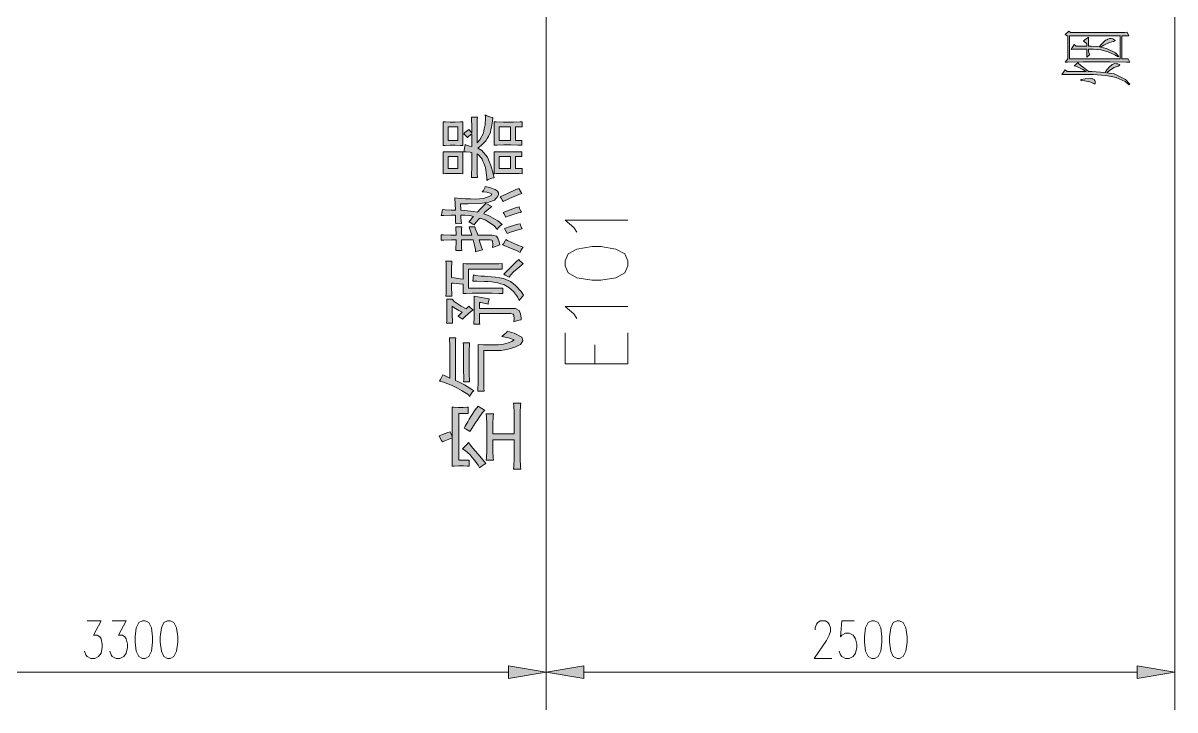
# Model space of a CAD drawing. Header units: millimetres. Extents: x 388 to 64525, y 87 to 607.
# Drawn here: x 64286.59 to 64332.4, y 428.61 to 455.93 of the extents above; entities that cross this region are included whole.
import ezdxf

# ---------------------------------------------------------------- set-up
doc = ezdxf.new("R2010")
doc.units = ezdxf.units.MM

msp = doc.modelspace()

# ---------------------------------------------------------------- hatches: boundary and pattern name
h = msp.add_hatch(color=0)
h.paths.add_polyline_path([(64328.04, 454.367), (64328.144, 454.507), (64328.144, 455.41), (64328.04, 455.464), (64328.18, 455.604), (64328.248, 455.55), (64330.154, 455.55), (64330.233, 455.55), (64330.408, 455.553), (64330.502, 455.557), (64330.57, 455.417), (64330.29, 455.417), (64330.29, 454.507), (64330.537, 454.507), (64330.605, 454.367), (64330.473, 454.371), (64329.806, 454.378), (64329.276, 454.378), (64328.746, 454.378), (64328.126, 454.371)])
h.paths.add_polyline_path([(64328.212, 454.507), (64330.222, 454.507), (64330.222, 455.417), (64328.212, 455.417)])
h = msp.add_hatch(color=0)
h.dxf.hatch_style = 2
h.paths.add_polyline_path([(64328.9, 454.572), (64328.9, 454.887), (64328.667, 454.887), (64328.352, 454.883), (64328.273, 454.88), (64328.388, 455.073), (64328.47, 455.009), (64328.9, 455.009), (64328.9, 455.102), (64328.76, 455.213), (64328.968, 455.364), (64328.968, 455.009), (64329.068, 455.009), (64329.276, 454.995), (64329.387, 454.98), (64329.491, 455.102), (64329.638, 455.245), (64329.685, 455.263), (64329.728, 455.285), (64329.799, 455.306), (64329.828, 455.306), (64329.864, 455.306), (64329.932, 455.292), (64329.964, 455.278), (64329.993, 455.263), (64330.025, 455.245), (64330.025, 455.227), (64329.957, 455.195), (64329.885, 455.177), (64329.792, 455.152), (64329.574, 455.052), (64329.445, 454.973), (64329.677, 454.919), (64330.039, 454.737), (64330.165, 454.6), (64330.143, 454.582), (64330.007, 454.665), (64329.738, 454.783), (64329.602, 454.819), (64329.466, 454.855), (64329.147, 454.887), (64328.968, 454.887), (64328.968, 454.823), (64328.986, 454.708), (64329.004, 454.658)])
h = msp.add_hatch(color=0)
h.dxf.hatch_style = 2
h.paths.add_polyline_path([(64327.9, 453.877), (64328.04, 454.07), (64328.119, 453.995), (64328.875, 453.995), (64328.742, 454.074), (64328.499, 454.192), (64328.388, 454.228), (64328.549, 454.357), (64328.567, 454.321), (64328.638, 454.246), (64328.689, 454.21), (64328.746, 454.167), (64328.882, 454.059), (64328.957, 453.995), (64329.097, 453.995), (64329.434, 453.977), (64329.631, 453.959), (64329.695, 454.059), (64329.806, 454.203), (64329.857, 454.242), (64329.907, 454.282), (64330.014, 454.314), (64330.072, 454.307), (64330.129, 454.299), (64330.193, 454.278), (64330.201, 454.26), (64330.204, 454.246), (64330.136, 454.206), (64330.061, 454.181), (64329.986, 454.153), (64329.799, 454.038), (64329.688, 453.948), (64329.978, 453.902), (64330.437, 453.676), (64330.605, 453.493), (64330.584, 453.475), (64330.419, 453.597), (64330.057, 453.758), (64329.857, 453.801), (64329.656, 453.841), (64329.147, 453.88), (64328.839, 453.88), (64328.531, 453.877), (64328.062, 453.877)])
h = msp.add_hatch(color=0)
h.dxf.hatch_style = 2
h.paths.add_polyline_path([(64328.656, 453.68), (64328.828, 453.705), (64329.047, 453.719), (64329.09, 453.712), (64329.133, 453.705), (64329.19, 453.676), (64329.205, 453.658), (64329.219, 453.637), (64329.233, 453.597), (64329.233, 453.579), (64329.233, 453.569), (64329.233, 453.547), (64329.23, 453.536), (64329.226, 453.526), (64329.212, 453.511), (64329.201, 453.511), (64329.187, 453.511), (64329.129, 453.536), (64329.083, 453.558), (64329.018, 453.586), (64328.807, 453.629), (64328.656, 453.644)])
h = msp.add_hatch(color=0)
h.dxf.hatch_style = 2
h.paths.add_polyline_path([(64305.037, 449.663), (64305.037, 449.774), (64305.016, 449.986), (64304.998, 450.082), (64304.977, 450.183), (64304.919, 450.355), (64304.883, 450.433), (64304.848, 450.509), (64304.729, 450.652), (64304.647, 450.72), (64304.647, 450.226), (64304.647, 450.161), (64304.654, 449.943), (64304.661, 449.785), (64304.421, 449.785), (64304.428, 449.943), (64304.436, 450.161), (64304.436, 450.226), (64304.436, 450.774), (64304.371, 450.792), (64304.217, 450.802), (64304.127, 450.799), (64304.138, 450.871), (64304.167, 451.021), (64304.181, 451.1), (64304.224, 451.068), (64304.35, 451.028), (64304.436, 451.021), (64304.436, 451.526), (64304.385, 451.487), (64304.303, 451.408), (64304.267, 451.369), (64304.127, 451.526), (64304.167, 451.573), (64304.267, 451.655), (64304.321, 451.695), (64304.342, 451.662), (64304.4, 451.594), (64304.436, 451.562), (64304.436, 451.73), (64304.436, 451.852), (64304.428, 452.078), (64304.421, 452.178), (64304.661, 452.178), (64304.654, 452.085), (64304.647, 451.859), (64304.647, 451.73), (64304.647, 451.168), (64304.758, 451.275), (64304.901, 451.548), (64304.934, 451.713), (64304.966, 451.877), (64304.984, 452.164), (64304.969, 452.279), (64305.037, 452.236), (64305.192, 452.178), (64305.278, 452.168), (64305.263, 452.028), (64305.224, 451.788), (64305.199, 451.691), (64305.177, 451.591), (64305.102, 451.412), (64305.052, 451.333), (64305.005, 451.25), (64304.815, 451.06), (64304.672, 450.953), (64304.837, 450.853), (64305.063, 450.591), (64305.131, 450.426), (64305.195, 450.265), (64305.292, 449.939), (64305.321, 449.774), (64305.235, 449.756), (64305.095, 449.702)])
h = msp.add_hatch(color=0)
h.paths.add_polyline_path([(64303.296, 451.999), (64303.389, 451.996), (64303.579, 451.988), (64303.676, 451.988), (64303.776, 451.988), (64303.977, 451.996), (64304.084, 451.999), (64304.084, 451.057), (64303.977, 451.06), (64303.776, 451.068), (64303.676, 451.068), (64303.572, 451.068), (64303.382, 451.06), (64303.296, 451.057)])
h.paths.add_polyline_path([(64303.887, 451.799), (64303.493, 451.799), (64303.493, 451.257), (64303.887, 451.257)])
h = msp.add_hatch(color=0)
h.paths.add_polyline_path([(64306.442, 451.799), (64306.177, 451.799), (64306.177, 451.257), (64306.428, 451.257), (64306.428, 451.068), (64306.274, 451.071), (64305.987, 451.078), (64305.854, 451.078), (64305.711, 451.078), (64305.446, 451.071), (64305.321, 451.068), (64305.321, 451.999), (64305.403, 451.996), (64305.693, 451.988), (64305.894, 451.988), (64306.091, 451.988), (64306.367, 451.996), (64306.442, 451.999)])
h.paths.add_polyline_path([(64305.98, 451.799), (64305.532, 451.799), (64305.532, 451.257), (64305.98, 451.257)])
h = msp.add_hatch(color=0)
h.paths.add_polyline_path([(64303.296, 450.81), (64303.389, 450.802), (64303.586, 450.799), (64303.69, 450.799), (64303.787, 450.799), (64303.984, 450.802), (64304.084, 450.81), (64304.084, 449.932), (64303.984, 449.939), (64303.787, 449.943), (64303.69, 449.943), (64303.586, 449.943), (64303.389, 449.939), (64303.296, 449.932)])
h.paths.add_polyline_path([(64303.887, 450.616), (64303.493, 450.616), (64303.493, 450.136), (64303.887, 450.136)])
h = msp.add_hatch(color=0)
h.paths.add_polyline_path([(64306.428, 450.616), (64306.177, 450.616), (64306.177, 450.136), (64306.442, 450.136), (64306.442, 449.932), (64306.324, 449.939), (64306.03, 449.943), (64305.854, 449.943), (64305.679, 449.943), (64305.41, 449.939), (64305.321, 449.932), (64305.321, 450.81), (64305.432, 450.802), (64305.711, 450.799), (64305.883, 450.799), (64306.044, 450.799), (64306.317, 450.802), (64306.428, 450.81)])
h.paths.add_polyline_path([(64305.98, 450.616), (64305.532, 450.616), (64305.532, 450.136), (64305.98, 450.136)])
h = msp.add_hatch(color=0)
h.dxf.hatch_style = 2
h.paths.add_polyline_path([(64305.46, 447.718), (64305.313, 447.875), (64304.969, 448.101), (64304.772, 448.169), (64304.722, 448.13), (64304.604, 447.993), (64304.532, 447.897), (64304.479, 447.933), (64304.371, 447.99), (64304.321, 448.011), (64304.371, 448.079), (64304.464, 448.19), (64304.504, 448.237), (64304.414, 448.259), (64304.16, 448.28), (64303.998, 448.28), (64303.998, 448.212), (64304.013, 448.051), (64304.027, 447.954), (64303.801, 447.943), (64303.794, 448.033), (64303.787, 448.201), (64303.787, 448.28), (64303.619, 448.28), (64303.332, 448.276), (64303.214, 448.269), (64303.235, 448.309), (64303.26, 448.431), (64303.268, 448.517), (64303.375, 448.499), (64303.633, 448.484), (64303.787, 448.484), (64303.762, 448.979), (64303.873, 448.961), (64304.185, 448.939), (64304.385, 448.932), (64304.586, 448.925), (64304.898, 448.954), (64305.012, 448.989), (64305.123, 449.022), (64305.227, 449.086), (64305.22, 449.118), (64305.213, 449.147), (64305.03, 449.197), (64304.855, 449.212), (64304.898, 449.262), (64304.955, 449.369), (64304.969, 449.427), (64305.145, 449.38), (64305.364, 449.305), (64305.41, 449.276), (64305.457, 449.244), (64305.503, 449.172), (64305.503, 449.133), (64305.503, 449.093), (64305.45, 449), (64305.396, 448.943), (64305.346, 448.886), (64305.116, 448.803), (64304.941, 448.775), (64304.765, 448.746), (64304.289, 448.732), (64303.984, 448.742), (64303.998, 448.484), (64304.167, 448.477), (64304.496, 448.438), (64304.661, 448.405), (64304.772, 448.524), (64304.941, 448.696), (64304.998, 448.753), (64305.059, 448.717), (64305.181, 448.656), (64305.235, 448.628), (64305.109, 448.534), (64304.948, 448.388), (64304.912, 448.337), (64305.102, 448.269), (64305.467, 448.054), (64305.643, 447.911), (64305.579, 447.875), (64305.489, 447.782)])
h = msp.add_hatch(color=0)
h.dxf.hatch_style = 2
h.paths.add_polyline_path([(64306.428, 449.147), (64306.309, 449.108), (64305.937, 448.95), (64305.686, 448.832), (64305.665, 448.875), (64305.607, 448.964), (64305.571, 449.011), (64305.826, 449.133), (64306.191, 449.301), (64306.302, 449.348)])
h = msp.add_hatch(color=0)
h.dxf.hatch_style = 2
h.paths.add_polyline_path([(64306.417, 448.405), (64306.245, 448.359), (64305.93, 448.259), (64305.783, 448.201), (64305.761, 448.259), (64305.711, 448.352), (64305.686, 448.391), (64305.862, 448.459), (64306.177, 448.574), (64306.317, 448.617), (64306.338, 448.556), (64306.388, 448.448)])
h = msp.add_hatch(color=0)
h.dxf.hatch_style = 2
h.paths.add_polyline_path([(64305.263, 447.001), (64305.27, 447.119), (64305.263, 447.252), (64305.249, 447.27), (64305.235, 447.288), (64305.166, 447.302), (64305.109, 447.302), (64304.729, 447.302), (64304.758, 447.212), (64304.83, 447.015), (64304.869, 446.911), (64304.808, 446.897), (64304.665, 446.858), (64304.59, 446.833), (64304.582, 446.915), (64304.532, 447.151), (64304.489, 447.302), (64304.027, 447.302), (64304.027, 447.191), (64304.034, 446.983), (64304.041, 446.886), (64303.801, 446.886), (64303.809, 446.976), (64303.816, 447.184), (64303.816, 447.302), (64303.626, 447.302), (64303.325, 447.298), (64303.214, 447.291), (64303.214, 447.506), (64303.303, 447.499), (64303.608, 447.495), (64303.816, 447.495), (64303.816, 447.56), (64303.809, 447.725), (64303.801, 447.821), (64304.041, 447.821), (64304.034, 447.725), (64304.027, 447.56), (64304.027, 447.495), (64304.436, 447.495), (64304.414, 447.574), (64304.364, 447.735), (64304.335, 447.821), (64304.561, 447.821), (64304.59, 447.735), (64304.647, 447.574), (64304.672, 447.495), (64305.095, 447.495), (64305.242, 447.495), (64305.417, 447.456), (64305.446, 447.417), (64305.475, 447.377), (64305.532, 447.22), (64305.557, 447.101), (64305.482, 447.083), (64305.335, 447.033)])
h = msp.add_hatch(color=0)
h.dxf.hatch_style = 2
h.paths.add_polyline_path([(64306.442, 447.743), (64306.324, 447.718), (64306.023, 447.628), (64305.84, 447.56), (64305.819, 447.614), (64305.768, 447.707), (64305.74, 447.753), (64305.958, 447.832), (64306.266, 447.925), (64306.36, 447.943), (64306.381, 447.886), (64306.421, 447.786)])
h = msp.add_hatch(color=0)
h.dxf.hatch_style = 2
h.paths.add_polyline_path([(64305.797, 447.313), (64305.862, 447.273), (64306.206, 447.123), (64306.485, 447.012), (64306.442, 446.962), (64306.381, 446.854), (64306.36, 446.797), (64306.241, 446.865), (64305.887, 447.015), (64305.657, 447.101), (64305.7, 447.151), (64305.768, 447.259)])
h = msp.add_hatch(color=0)
h.dxf.hatch_style = 2
h.paths.add_polyline_path([(64303.425, 446.123), (64303.425, 446.209), (64303.418, 446.378), (64303.411, 446.46), (64303.647, 446.46), (64303.64, 446.378), (64303.633, 446.209), (64303.633, 446.123), (64303.633, 445.808), (64303.74, 445.79), (64303.97, 445.758), (64304.099, 445.74), (64304.099, 446.36), (64304.203, 446.352), (64304.428, 446.349), (64304.547, 446.349), (64305.152, 446.349), (64305.27, 446.349), (64305.518, 446.352), (64305.643, 446.36), (64305.643, 446.145), (64304.31, 446.145), (64304.31, 445.381), (64305.672, 445.381), (64305.672, 445.166), (64305.51, 445.174), (64305.249, 445.181), (64305.152, 445.181), (64304.561, 445.181), (64304.45, 445.181), (64304.217, 445.174), (64304.099, 445.166), (64304.099, 445.539), (64303.945, 445.561), (64303.712, 445.582), (64303.633, 445.582), (64303.633, 445.46), (64303.633, 445.364), (64303.64, 445.166), (64303.647, 445.066), (64303.411, 445.066), (64303.418, 445.174), (64303.425, 445.371), (64303.425, 445.46)])
h = msp.add_hatch(color=0)
h.dxf.hatch_style = 2
h.paths.add_polyline_path([(64305.711, 445.933), (64305.915, 446.145), (64306.213, 446.438), (64306.302, 446.517), (64306.352, 446.467), (64306.442, 446.388), (64306.485, 446.36), (64306.395, 446.284), (64306.238, 446.155), (64306.17, 446.094), (64306.102, 446.037), (64305.98, 445.897), (64305.922, 445.819), (64305.876, 445.847), (64305.768, 445.905)])
h = msp.add_hatch(color=0)
h.dxf.hatch_style = 2
h.paths.add_polyline_path([(64304.504, 445.908), (64304.59, 445.887), (64304.808, 445.858), (64304.941, 445.854), (64305.073, 445.847), (64305.371, 445.819), (64305.539, 445.79), (64305.704, 445.765), (64305.976, 445.654), (64306.084, 445.568), (64306.195, 445.478), (64306.403, 445.245), (64306.499, 445.102), (64306.449, 445.052), (64306.36, 444.948), (64306.317, 444.898), (64306.252, 445.034), (64306.098, 445.249), (64306.008, 445.331), (64305.915, 445.414), (64305.711, 445.528), (64305.593, 445.561), (64305.478, 445.596), (64305.22, 445.636), (64305.08, 445.647), (64304.941, 445.654), (64304.64, 445.661), (64304.479, 445.661)])
h = msp.add_hatch(color=0)
h.dxf.hatch_style = 2
h.paths.add_polyline_path([(64304.489, 444.518), (64304.385, 444.439), (64304.174, 444.253), (64304.07, 444.145), (64304.034, 444.174), (64303.952, 444.235), (64303.902, 444.271), (64303.938, 444.31), (64304.013, 444.385), (64304.056, 444.425), (64303.923, 444.5), (64303.726, 444.618), (64303.662, 444.661), (64303.662, 444.414), (64303.662, 444.303), (64303.669, 444.088), (64303.676, 443.988), (64303.436, 443.988), (64303.443, 444.088), (64303.45, 444.296), (64303.45, 444.403), (64303.45, 444.944), (64303.662, 444.944), (64303.74, 444.858), (64304.013, 444.668), (64304.21, 444.561), (64304.321, 444.661), (64304.371, 444.618), (64304.457, 444.543)])
h = msp.add_hatch(color=0)
h.dxf.hatch_style = 2
h.paths.add_polyline_path([(64305.123, 444.955), (64305.109, 444.898), (64305.095, 444.797), (64305.095, 444.751), (64304.977, 444.776), (64304.801, 444.808), (64304.744, 444.819), (64304.744, 444.572), (64306.051, 444.572), (64306.17, 444.568), (64306.317, 444.493), (64306.345, 444.425), (64306.374, 444.36), (64306.403, 444.206), (64306.403, 444.124), (64306.324, 444.113), (64306.177, 444.074), (64306.105, 444.045), (64306.12, 444.167), (64306.116, 444.31), (64306.098, 444.332), (64306.08, 444.35), (64305.994, 444.371), (64305.922, 444.371), (64304.744, 444.371), (64304.744, 444.246), (64304.744, 444.174), (64304.751, 444.024), (64304.758, 443.945), (64304.518, 443.945), (64304.525, 444.024), (64304.532, 444.167), (64304.532, 444.235), (64304.532, 445.066), (64304.672, 445.037), (64304.969, 444.984)])
h = msp.add_hatch(color=0)
h.dxf.hatch_style = 2
h.paths.add_polyline_path([(64305.84, 443.672), (64306.127, 443.594), (64306.431, 443.439), (64306.449, 443.361), (64306.467, 443.282), (64306.374, 443.146), (64306.259, 443.088), (64306.148, 443.035), (64305.89, 442.956), (64305.747, 442.931), (64305.604, 442.909), (64305.188, 442.898), (64304.912, 442.909), (64304.912, 441.673), (64304.912, 441.584), (64304.919, 441.394), (64304.926, 441.293), (64304.672, 441.293), (64304.679, 441.394), (64304.686, 441.584), (64304.686, 441.673), (64304.686, 443.146), (64304.905, 443.135), (64305.242, 443.124), (64305.36, 443.128), (64305.482, 443.131), (64305.697, 443.16), (64305.79, 443.185), (64305.887, 443.21), (64306.03, 443.268), (64306.077, 443.296), (64306.127, 443.328), (64305.901, 443.411), (64305.629, 443.461), (64305.718, 443.522), (64305.826, 443.629)])
h = msp.add_hatch(color=0)
h.dxf.hatch_style = 2
h.paths.add_polyline_path([(64303.282, 441.942), (64303.346, 441.91), (64303.486, 441.838), (64303.565, 441.798), (64303.565, 443.035), (64303.565, 443.135), (64303.558, 443.325), (64303.551, 443.414), (64303.801, 443.414), (64303.794, 443.325), (64303.787, 443.135), (64303.787, 443.035), (64303.787, 441.709), (64303.859, 441.68), (64304.038, 441.591), (64304.145, 441.533), (64304.256, 441.472), (64304.443, 441.358), (64304.518, 441.304), (64304.464, 441.257), (64304.385, 441.146), (64304.364, 441.078), (64304.289, 441.15), (64304.024, 441.318), (64303.837, 441.415), (64303.651, 441.512), (64303.311, 441.644), (64303.156, 441.684), (64303.192, 441.748), (64303.257, 441.877)])
h = msp.add_hatch(color=0)
h.dxf.hatch_style = 2
h.paths.add_polyline_path([(64304.113, 442.841), (64304.113, 442.931), (64304.106, 443.113), (64304.099, 443.203), (64304.35, 443.203), (64304.342, 443.113), (64304.335, 442.931), (64304.335, 442.841), (64304.335, 442.01), (64304.335, 441.92), (64304.342, 441.741), (64304.35, 441.652), (64304.113, 441.652), (64304.12, 441.741), (64304.12, 441.92), (64304.113, 442.01)])
h = msp.add_hatch(color=0)
h.dxf.hatch_style = 2
h.paths.add_polyline_path([(64304.138, 439.821), (64304.174, 439.889), (64304.274, 440.064), (64304.335, 440.175), (64304.4, 440.283), (64304.575, 440.544), (64304.686, 440.695), (64304.765, 440.641), (64304.898, 440.562), (64304.955, 440.537), (64304.869, 440.433), (64304.715, 440.226), (64304.647, 440.122), (64304.575, 440.021), (64304.436, 439.803), (64304.364, 439.685), (64304.321, 439.713), (64304.21, 439.781)])
h = msp.add_hatch(color=0)
h.dxf.hatch_style = 2
h.paths.add_polyline_path([(64305.037, 439.842), (64305.037, 439.993), (64305.023, 440.265), (64305.012, 440.383), (64305.306, 440.383), (64305.292, 440.269), (64305.278, 440), (64305.278, 439.842), (64305.278, 439.595), (64306.12, 439.595), (64306.12, 440.279), (64306.12, 440.444), (64306.105, 440.706), (64306.091, 440.81), (64306.388, 440.81), (64306.374, 440.713), (64306.36, 440.458), (64306.36, 440.304), (64306.36, 438.821), (64306.36, 438.599), (64306.374, 438.287), (64306.388, 438.19), (64306.091, 438.19), (64306.105, 438.298), (64306.12, 438.624), (64306.12, 438.843), (64306.12, 439.348), (64305.278, 439.348), (64305.278, 439.068), (64305.278, 438.914), (64305.292, 438.653), (64305.306, 438.538), (64305.012, 438.538), (64305.023, 438.645), (64305.037, 438.925), (64305.037, 439.101)])
h = msp.add_hatch(color=0)
h.dxf.hatch_style = 2
h.paths.add_polyline_path([(64304.296, 440.394), (64303.916, 440.394), (64303.916, 438.549), (64304.335, 438.549), (64304.335, 438.302), (64304.267, 438.309), (64304.106, 438.316), (64304.013, 438.316), (64303.916, 438.316), (64303.74, 438.309), (64303.662, 438.302), (64303.662, 439.427), (64303.565, 439.394), (64303.368, 439.316), (64303.268, 439.269), (64303.235, 439.326), (64303.171, 439.448), (64303.142, 439.516), (64303.268, 439.563), (64303.486, 439.642), (64303.579, 439.674), (64303.601, 439.616), (64303.64, 439.509), (64303.662, 439.459), (64303.662, 440.652), (64303.726, 440.645), (64303.895, 440.641), (64303.998, 440.641), (64304.099, 440.641), (64304.246, 440.645), (64304.296, 440.652)])
h = msp.add_hatch(color=0)
h.dxf.hatch_style = 2
h.paths.add_polyline_path([(64304.31, 439.247), (64304.342, 439.187), (64304.482, 439.015), (64304.582, 438.903), (64304.683, 438.796), (64304.891, 438.545), (64304.998, 438.405), (64304.934, 438.37), (64304.808, 438.287), (64304.744, 438.237), (64304.686, 438.341), (64304.543, 438.549), (64304.457, 438.653), (64304.367, 438.753), (64304.174, 438.925), (64304.07, 439), (64304.135, 439.054), (64304.253, 439.179)])
h = msp.add_hatch(color=0)
h.dxf.hatch_style = 2
h.paths.add_polyline_path([(64305.897, 430.358), (64307.399, 430.107), (64305.897, 429.86)])
h = msp.add_hatch(color=0)
h.dxf.hatch_style = 2
h.paths.add_polyline_path([(64308.896, 430.358), (64307.399, 430.107), (64308.896, 429.86)])
h = msp.add_hatch(color=0)
h.dxf.hatch_style = 2
h.paths.add_polyline_path([(64330.899, 430.358), (64332.401, 430.107), (64330.899, 429.86)])

# ---------------------------------------------------------------- linework, layer by layer
at = {"color": 0, "lineweight": 0}
for points in [[(64332.401, 461.569), (64332.401, 428.61)], [(64307.399, 456.585), (64307.399, 428.61)], [(64307.399, 453.701), (64307.399, 428.61)], [(64307.399, 453.189), (64307.399, 436.725)], [(64308.62, 447.606), (64308.502, 447.796), (64308.148, 448.083), (64310.645, 448.083)], [(64308.62, 444.178), (64308.502, 444.367), (64308.148, 444.654), (64310.645, 444.654)], [(64310.645, 442.368), (64308.148, 442.368), (64308.148, 443.604)], [(64310.645, 442.368), (64310.645, 443.604)], [(64309.337, 442.368), (64309.337, 443.131)], [(64289.144, 432.16), (64289.695, 432.16), (64289.394, 431.587), (64289.545, 431.587), (64289.645, 431.515), (64289.695, 431.444), (64289.745, 431.232), (64289.745, 431.089), (64289.695, 430.874), (64289.595, 430.731), (64289.444, 430.659), (64289.294, 430.659), (64289.144, 430.731), (64289.093, 430.802), (64289.043, 430.946)], [(64290.143, 432.16), (64290.695, 432.16), (64290.394, 431.587), (64290.544, 431.587), (64290.645, 431.515), (64290.695, 431.444), (64290.745, 431.232), (64290.745, 431.089), (64290.695, 430.874), (64290.595, 430.731), (64290.444, 430.659), (64290.294, 430.659), (64290.143, 430.731), (64290.093, 430.802), (64290.043, 430.946)], [(64318.097, 431.802), (64318.097, 431.874), (64318.148, 432.017), (64318.198, 432.089), (64318.298, 432.16), (64318.499, 432.16), (64318.599, 432.089), (64318.649, 432.017), (64318.699, 431.874), (64318.699, 431.73), (64318.649, 431.587), (64318.549, 431.372), (64318.047, 430.659), (64318.749, 430.659)], [(64319.649, 432.16), (64319.147, 432.16), (64319.097, 431.515), (64319.147, 431.587), (64319.298, 431.659), (64319.448, 431.659), (64319.599, 431.587), (64319.699, 431.444), (64319.749, 431.232), (64319.749, 431.089), (64319.699, 430.874), (64319.599, 430.731), (64319.448, 430.659), (64319.298, 430.659), (64319.147, 430.731), (64319.097, 430.802), (64319.047, 430.946)], [(64305.897, 430.107), (64275.894, 430.107)], [(64308.896, 430.107), (64330.899, 430.107)]]:
    msp.add_lwpolyline(points, dxfattribs=at)
for points in [[(64328.04, 454.367), (64328.144, 454.507), (64328.144, 455.41), (64328.04, 455.464), (64328.18, 455.604), (64328.248, 455.55), (64330.154, 455.55), (64330.233, 455.55), (64330.408, 455.553), (64330.502, 455.557), (64330.57, 455.417), (64330.29, 455.417), (64330.29, 454.507), (64330.537, 454.507), (64330.605, 454.367), (64330.473, 454.371), (64329.806, 454.378), (64329.276, 454.378), (64328.746, 454.378), (64328.126, 454.371)], [(64328.212, 454.507), (64330.222, 454.507), (64330.222, 455.417), (64328.212, 455.417)], [(64328.9, 454.572), (64328.9, 454.887), (64328.667, 454.887), (64328.352, 454.883), (64328.273, 454.88), (64328.388, 455.073), (64328.47, 455.009), (64328.9, 455.009), (64328.9, 455.102), (64328.76, 455.213), (64328.968, 455.364), (64328.968, 455.009), (64329.068, 455.009), (64329.276, 454.995), (64329.387, 454.98), (64329.491, 455.102), (64329.638, 455.245), (64329.685, 455.263), (64329.728, 455.285), (64329.799, 455.306), (64329.828, 455.306), (64329.864, 455.306), (64329.932, 455.292), (64329.964, 455.278), (64329.993, 455.263), (64330.025, 455.245), (64330.025, 455.227), (64329.957, 455.195), (64329.885, 455.177), (64329.792, 455.152), (64329.574, 455.052), (64329.445, 454.973), (64329.677, 454.919), (64330.039, 454.737), (64330.165, 454.6), (64330.143, 454.582), (64330.007, 454.665), (64329.738, 454.783), (64329.602, 454.819), (64329.466, 454.855), (64329.147, 454.887), (64328.968, 454.887), (64328.968, 454.823), (64328.986, 454.708), (64329.004, 454.658)], [(64327.9, 453.877), (64328.04, 454.07), (64328.119, 453.995), (64328.875, 453.995), (64328.742, 454.074), (64328.499, 454.192), (64328.388, 454.228), (64328.549, 454.357), (64328.567, 454.321), (64328.638, 454.246), (64328.689, 454.21), (64328.746, 454.167), (64328.882, 454.059), (64328.957, 453.995), (64329.097, 453.995), (64329.434, 453.977), (64329.631, 453.959), (64329.695, 454.059), (64329.806, 454.203), (64329.857, 454.242), (64329.907, 454.282), (64330.014, 454.314), (64330.072, 454.307), (64330.129, 454.299), (64330.193, 454.278), (64330.201, 454.26), (64330.204, 454.246), (64330.136, 454.206), (64330.061, 454.181), (64329.986, 454.153), (64329.799, 454.038), (64329.688, 453.948), (64329.978, 453.902), (64330.437, 453.676), (64330.605, 453.493), (64330.584, 453.475), (64330.419, 453.597), (64330.057, 453.758), (64329.857, 453.801), (64329.656, 453.841), (64329.147, 453.88), (64328.839, 453.88), (64328.531, 453.877), (64328.062, 453.877)], [(64328.656, 453.68), (64328.828, 453.705), (64329.047, 453.719), (64329.09, 453.712), (64329.133, 453.705), (64329.19, 453.676), (64329.205, 453.658), (64329.219, 453.637), (64329.233, 453.597), (64329.233, 453.579), (64329.233, 453.569), (64329.233, 453.547), (64329.23, 453.536), (64329.226, 453.526), (64329.212, 453.511), (64329.201, 453.511), (64329.187, 453.511), (64329.129, 453.536), (64329.083, 453.558), (64329.018, 453.586), (64328.807, 453.629), (64328.656, 453.644)], [(64305.037, 449.663), (64305.037, 449.774), (64305.016, 449.986), (64304.998, 450.082), (64304.977, 450.183), (64304.919, 450.355), (64304.883, 450.433), (64304.848, 450.509), (64304.729, 450.652), (64304.647, 450.72), (64304.647, 450.226), (64304.647, 450.161), (64304.654, 449.943), (64304.661, 449.785), (64304.421, 449.785), (64304.428, 449.943), (64304.436, 450.161), (64304.436, 450.226), (64304.436, 450.774), (64304.371, 450.792), (64304.217, 450.802), (64304.127, 450.799), (64304.138, 450.871), (64304.167, 451.021), (64304.181, 451.1), (64304.224, 451.068), (64304.35, 451.028), (64304.436, 451.021), (64304.436, 451.526), (64304.385, 451.487), (64304.303, 451.408), (64304.267, 451.369), (64304.127, 451.526), (64304.167, 451.573), (64304.267, 451.655), (64304.321, 451.695), (64304.342, 451.662), (64304.4, 451.594), (64304.436, 451.562), (64304.436, 451.73), (64304.436, 451.852), (64304.428, 452.078), (64304.421, 452.178), (64304.661, 452.178), (64304.654, 452.085), (64304.647, 451.859), (64304.647, 451.73), (64304.647, 451.168), (64304.758, 451.275), (64304.901, 451.548), (64304.934, 451.713), (64304.966, 451.877), (64304.984, 452.164), (64304.969, 452.279), (64305.037, 452.236), (64305.192, 452.178), (64305.278, 452.168), (64305.263, 452.028), (64305.224, 451.788), (64305.199, 451.691), (64305.177, 451.591), (64305.102, 451.412), (64305.052, 451.333), (64305.005, 451.25), (64304.815, 451.06), (64304.672, 450.953), (64304.837, 450.853), (64305.063, 450.591), (64305.131, 450.426), (64305.195, 450.265), (64305.292, 449.939), (64305.321, 449.774), (64305.235, 449.756), (64305.095, 449.702)], [(64303.296, 451.999), (64303.389, 451.996), (64303.579, 451.988), (64303.676, 451.988), (64303.776, 451.988), (64303.977, 451.996), (64304.084, 451.999), (64304.084, 451.057), (64303.977, 451.06), (64303.776, 451.068), (64303.676, 451.068), (64303.572, 451.068), (64303.382, 451.06), (64303.296, 451.057)], [(64303.887, 451.799), (64303.493, 451.799), (64303.493, 451.257), (64303.887, 451.257)], [(64306.442, 451.799), (64306.177, 451.799), (64306.177, 451.257), (64306.428, 451.257), (64306.428, 451.068), (64306.274, 451.071), (64305.987, 451.078), (64305.854, 451.078), (64305.711, 451.078), (64305.446, 451.071), (64305.321, 451.068), (64305.321, 451.999), (64305.403, 451.996), (64305.693, 451.988), (64305.894, 451.988), (64306.091, 451.988), (64306.367, 451.996), (64306.442, 451.999)], [(64305.98, 451.799), (64305.532, 451.799), (64305.532, 451.257), (64305.98, 451.257)], [(64303.296, 450.81), (64303.389, 450.802), (64303.586, 450.799), (64303.69, 450.799), (64303.787, 450.799), (64303.984, 450.802), (64304.084, 450.81), (64304.084, 449.932), (64303.984, 449.939), (64303.787, 449.943), (64303.69, 449.943), (64303.586, 449.943), (64303.389, 449.939), (64303.296, 449.932)], [(64306.428, 450.616), (64306.177, 450.616), (64306.177, 450.136), (64306.442, 450.136), (64306.442, 449.932), (64306.324, 449.939), (64306.03, 449.943), (64305.854, 449.943), (64305.679, 449.943), (64305.41, 449.939), (64305.321, 449.932), (64305.321, 450.81), (64305.432, 450.802), (64305.711, 450.799), (64305.883, 450.799), (64306.044, 450.799), (64306.317, 450.802), (64306.428, 450.81)], [(64303.887, 450.616), (64303.493, 450.616), (64303.493, 450.136), (64303.887, 450.136)], [(64305.98, 450.616), (64305.532, 450.616), (64305.532, 450.136), (64305.98, 450.136)], [(64305.46, 447.718), (64305.313, 447.875), (64304.969, 448.101), (64304.772, 448.169), (64304.722, 448.13), (64304.604, 447.993), (64304.532, 447.897), (64304.479, 447.933), (64304.371, 447.99), (64304.321, 448.011), (64304.371, 448.079), (64304.464, 448.19), (64304.504, 448.237), (64304.414, 448.259), (64304.16, 448.28), (64303.998, 448.28), (64303.998, 448.212), (64304.013, 448.051), (64304.027, 447.954), (64303.801, 447.943), (64303.794, 448.033), (64303.787, 448.201), (64303.787, 448.28), (64303.619, 448.28), (64303.332, 448.276), (64303.214, 448.269), (64303.235, 448.309), (64303.26, 448.431), (64303.268, 448.517), (64303.375, 448.499), (64303.633, 448.484), (64303.787, 448.484), (64303.762, 448.979), (64303.873, 448.961), (64304.185, 448.939), (64304.385, 448.932), (64304.586, 448.925), (64304.898, 448.954), (64305.012, 448.989), (64305.123, 449.022), (64305.227, 449.086), (64305.22, 449.118), (64305.213, 449.147), (64305.03, 449.197), (64304.855, 449.212), (64304.898, 449.262), (64304.955, 449.369), (64304.969, 449.427), (64305.145, 449.38), (64305.364, 449.305), (64305.41, 449.276), (64305.457, 449.244), (64305.503, 449.172), (64305.503, 449.133), (64305.503, 449.093), (64305.45, 449), (64305.396, 448.943), (64305.346, 448.886), (64305.116, 448.803), (64304.941, 448.775), (64304.765, 448.746), (64304.289, 448.732), (64303.984, 448.742), (64303.998, 448.484), (64304.167, 448.477), (64304.496, 448.438), (64304.661, 448.405), (64304.772, 448.524), (64304.941, 448.696), (64304.998, 448.753), (64305.059, 448.717), (64305.181, 448.656), (64305.235, 448.628), (64305.109, 448.534), (64304.948, 448.388), (64304.912, 448.337), (64305.102, 448.269), (64305.467, 448.054), (64305.643, 447.911), (64305.579, 447.875), (64305.489, 447.782)], [(64306.428, 449.147), (64306.309, 449.108), (64305.937, 448.95), (64305.686, 448.832), (64305.665, 448.875), (64305.607, 448.964), (64305.571, 449.011), (64305.826, 449.133), (64306.191, 449.301), (64306.302, 449.348)], [(64306.417, 448.405), (64306.245, 448.359), (64305.93, 448.259), (64305.783, 448.201), (64305.761, 448.259), (64305.711, 448.352), (64305.686, 448.391), (64305.862, 448.459), (64306.177, 448.574), (64306.317, 448.617), (64306.338, 448.556), (64306.388, 448.448)], [(64305.263, 447.001), (64305.27, 447.119), (64305.263, 447.252), (64305.249, 447.27), (64305.235, 447.288), (64305.166, 447.302), (64305.109, 447.302), (64304.729, 447.302), (64304.758, 447.212), (64304.83, 447.015), (64304.869, 446.911), (64304.808, 446.897), (64304.665, 446.858), (64304.59, 446.833), (64304.582, 446.915), (64304.532, 447.151), (64304.489, 447.302), (64304.027, 447.302), (64304.027, 447.191), (64304.034, 446.983), (64304.041, 446.886), (64303.801, 446.886), (64303.809, 446.976), (64303.816, 447.184), (64303.816, 447.302), (64303.626, 447.302), (64303.325, 447.298), (64303.214, 447.291), (64303.214, 447.506), (64303.303, 447.499), (64303.608, 447.495), (64303.816, 447.495), (64303.816, 447.56), (64303.809, 447.725), (64303.801, 447.821), (64304.041, 447.821), (64304.034, 447.725), (64304.027, 447.56), (64304.027, 447.495), (64304.436, 447.495), (64304.414, 447.574), (64304.364, 447.735), (64304.335, 447.821), (64304.561, 447.821), (64304.59, 447.735), (64304.647, 447.574), (64304.672, 447.495), (64305.095, 447.495), (64305.242, 447.495), (64305.417, 447.456), (64305.446, 447.417), (64305.475, 447.377), (64305.532, 447.22), (64305.557, 447.101), (64305.482, 447.083), (64305.335, 447.033)], [(64306.442, 447.743), (64306.324, 447.718), (64306.023, 447.628), (64305.84, 447.56), (64305.819, 447.614), (64305.768, 447.707), (64305.74, 447.753), (64305.958, 447.832), (64306.266, 447.925), (64306.36, 447.943), (64306.381, 447.886), (64306.421, 447.786)], [(64305.797, 447.313), (64305.862, 447.273), (64306.206, 447.123), (64306.485, 447.012), (64306.442, 446.962), (64306.381, 446.854), (64306.36, 446.797), (64306.241, 446.865), (64305.887, 447.015), (64305.657, 447.101), (64305.7, 447.151), (64305.768, 447.259)], [(64308.148, 446.274), (64308.266, 445.987), (64308.62, 445.797), (64309.219, 445.7), (64309.574, 445.7), (64310.168, 445.797), (64310.527, 445.987), (64310.645, 446.274), (64310.645, 446.464), (64310.527, 446.75), (64310.168, 446.94), (64309.574, 447.037), (64309.219, 447.037), (64308.62, 446.94), (64308.266, 446.75), (64308.148, 446.464)], [(64303.425, 446.123), (64303.425, 446.209), (64303.418, 446.378), (64303.411, 446.46), (64303.647, 446.46), (64303.64, 446.378), (64303.633, 446.209), (64303.633, 446.123), (64303.633, 445.808), (64303.74, 445.79), (64303.97, 445.758), (64304.099, 445.74), (64304.099, 446.36), (64304.203, 446.352), (64304.428, 446.349), (64304.547, 446.349), (64305.152, 446.349), (64305.27, 446.349), (64305.518, 446.352), (64305.643, 446.36), (64305.643, 446.145), (64304.31, 446.145), (64304.31, 445.381), (64305.672, 445.381), (64305.672, 445.166), (64305.51, 445.174), (64305.249, 445.181), (64305.152, 445.181), (64304.561, 445.181), (64304.45, 445.181), (64304.217, 445.174), (64304.099, 445.166), (64304.099, 445.539), (64303.945, 445.561), (64303.712, 445.582), (64303.633, 445.582), (64303.633, 445.46), (64303.633, 445.364), (64303.64, 445.166), (64303.647, 445.066), (64303.411, 445.066), (64303.418, 445.174), (64303.425, 445.371), (64303.425, 445.46)], [(64305.711, 445.933), (64305.915, 446.145), (64306.213, 446.438), (64306.302, 446.517), (64306.352, 446.467), (64306.442, 446.388), (64306.485, 446.36), (64306.395, 446.284), (64306.238, 446.155), (64306.17, 446.094), (64306.102, 446.037), (64305.98, 445.897), (64305.922, 445.819), (64305.876, 445.847), (64305.768, 445.905)], [(64304.504, 445.908), (64304.59, 445.887), (64304.808, 445.858), (64304.941, 445.854), (64305.073, 445.847), (64305.371, 445.819), (64305.539, 445.79), (64305.704, 445.765), (64305.976, 445.654), (64306.084, 445.568), (64306.195, 445.478), (64306.403, 445.245), (64306.499, 445.102), (64306.449, 445.052), (64306.36, 444.948), (64306.317, 444.898), (64306.252, 445.034), (64306.098, 445.249), (64306.008, 445.331), (64305.915, 445.414), (64305.711, 445.528), (64305.593, 445.561), (64305.478, 445.596), (64305.22, 445.636), (64305.08, 445.647), (64304.941, 445.654), (64304.64, 445.661), (64304.479, 445.661)], [(64304.489, 444.518), (64304.385, 444.439), (64304.174, 444.253), (64304.07, 444.145), (64304.034, 444.174), (64303.952, 444.235), (64303.902, 444.271), (64303.938, 444.31), (64304.013, 444.385), (64304.056, 444.425), (64303.923, 444.5), (64303.726, 444.618), (64303.662, 444.661), (64303.662, 444.414), (64303.662, 444.303), (64303.669, 444.088), (64303.676, 443.988), (64303.436, 443.988), (64303.443, 444.088), (64303.45, 444.296), (64303.45, 444.403), (64303.45, 444.944), (64303.662, 444.944), (64303.74, 444.858), (64304.013, 444.668), (64304.21, 444.561), (64304.321, 444.661), (64304.371, 444.618), (64304.457, 444.543)], [(64305.123, 444.955), (64305.109, 444.898), (64305.095, 444.797), (64305.095, 444.751), (64304.977, 444.776), (64304.801, 444.808), (64304.744, 444.819), (64304.744, 444.572), (64306.051, 444.572), (64306.17, 444.568), (64306.317, 444.493), (64306.345, 444.425), (64306.374, 444.36), (64306.403, 444.206), (64306.403, 444.124), (64306.324, 444.113), (64306.177, 444.074), (64306.105, 444.045), (64306.12, 444.167), (64306.116, 444.31), (64306.098, 444.332), (64306.08, 444.35), (64305.994, 444.371), (64305.922, 444.371), (64304.744, 444.371), (64304.744, 444.246), (64304.744, 444.174), (64304.751, 444.024), (64304.758, 443.945), (64304.518, 443.945), (64304.525, 444.024), (64304.532, 444.167), (64304.532, 444.235), (64304.532, 445.066), (64304.672, 445.037), (64304.969, 444.984)], [(64305.84, 443.672), (64306.127, 443.594), (64306.431, 443.439), (64306.449, 443.361), (64306.467, 443.282), (64306.374, 443.146), (64306.259, 443.088), (64306.148, 443.035), (64305.89, 442.956), (64305.747, 442.931), (64305.604, 442.909), (64305.188, 442.898), (64304.912, 442.909), (64304.912, 441.673), (64304.912, 441.584), (64304.919, 441.394), (64304.926, 441.293), (64304.672, 441.293), (64304.679, 441.394), (64304.686, 441.584), (64304.686, 441.673), (64304.686, 443.146), (64304.905, 443.135), (64305.242, 443.124), (64305.36, 443.128), (64305.482, 443.131), (64305.697, 443.16), (64305.79, 443.185), (64305.887, 443.21), (64306.03, 443.268), (64306.077, 443.296), (64306.127, 443.328), (64305.901, 443.411), (64305.629, 443.461), (64305.718, 443.522), (64305.826, 443.629)], [(64303.282, 441.942), (64303.346, 441.91), (64303.486, 441.838), (64303.565, 441.798), (64303.565, 443.035), (64303.565, 443.135), (64303.558, 443.325), (64303.551, 443.414), (64303.801, 443.414), (64303.794, 443.325), (64303.787, 443.135), (64303.787, 443.035), (64303.787, 441.709), (64303.859, 441.68), (64304.038, 441.591), (64304.145, 441.533), (64304.256, 441.472), (64304.443, 441.358), (64304.518, 441.304), (64304.464, 441.257), (64304.385, 441.146), (64304.364, 441.078), (64304.289, 441.15), (64304.024, 441.318), (64303.837, 441.415), (64303.651, 441.512), (64303.311, 441.644), (64303.156, 441.684), (64303.192, 441.748), (64303.257, 441.877)], [(64304.113, 442.841), (64304.113, 442.931), (64304.106, 443.113), (64304.099, 443.203), (64304.35, 443.203), (64304.342, 443.113), (64304.335, 442.931), (64304.335, 442.841), (64304.335, 442.01), (64304.335, 441.92), (64304.342, 441.741), (64304.35, 441.652), (64304.113, 441.652), (64304.12, 441.741), (64304.12, 441.92), (64304.113, 442.01)], [(64304.138, 439.821), (64304.174, 439.889), (64304.274, 440.064), (64304.335, 440.175), (64304.4, 440.283), (64304.575, 440.544), (64304.686, 440.695), (64304.765, 440.641), (64304.898, 440.562), (64304.955, 440.537), (64304.869, 440.433), (64304.715, 440.226), (64304.647, 440.122), (64304.575, 440.021), (64304.436, 439.803), (64304.364, 439.685), (64304.321, 439.713), (64304.21, 439.781)], [(64305.037, 439.842), (64305.037, 439.993), (64305.023, 440.265), (64305.012, 440.383), (64305.306, 440.383), (64305.292, 440.269), (64305.278, 440), (64305.278, 439.842), (64305.278, 439.595), (64306.12, 439.595), (64306.12, 440.279), (64306.12, 440.444), (64306.105, 440.706), (64306.091, 440.81), (64306.388, 440.81), (64306.374, 440.713), (64306.36, 440.458), (64306.36, 440.304), (64306.36, 438.821), (64306.36, 438.599), (64306.374, 438.287), (64306.388, 438.19), (64306.091, 438.19), (64306.105, 438.298), (64306.12, 438.624), (64306.12, 438.843), (64306.12, 439.348), (64305.278, 439.348), (64305.278, 439.068), (64305.278, 438.914), (64305.292, 438.653), (64305.306, 438.538), (64305.012, 438.538), (64305.023, 438.645), (64305.037, 438.925), (64305.037, 439.101)], [(64304.296, 440.394), (64303.916, 440.394), (64303.916, 438.549), (64304.335, 438.549), (64304.335, 438.302), (64304.267, 438.309), (64304.106, 438.316), (64304.013, 438.316), (64303.916, 438.316), (64303.74, 438.309), (64303.662, 438.302), (64303.662, 439.427), (64303.565, 439.394), (64303.368, 439.316), (64303.268, 439.269), (64303.235, 439.326), (64303.171, 439.448), (64303.142, 439.516), (64303.268, 439.563), (64303.486, 439.642), (64303.579, 439.674), (64303.601, 439.616), (64303.64, 439.509), (64303.662, 439.459), (64303.662, 440.652), (64303.726, 440.645), (64303.895, 440.641), (64303.998, 440.641), (64304.099, 440.641), (64304.246, 440.645), (64304.296, 440.652)], [(64304.31, 439.247), (64304.342, 439.187), (64304.482, 439.015), (64304.582, 438.903), (64304.683, 438.796), (64304.891, 438.545), (64304.998, 438.405), (64304.934, 438.37), (64304.808, 438.287), (64304.744, 438.237), (64304.686, 438.341), (64304.543, 438.549), (64304.457, 438.653), (64304.367, 438.753), (64304.174, 438.925), (64304.07, 439), (64304.135, 439.054), (64304.253, 439.179)], [(64291.343, 432.16), (64291.193, 432.089), (64291.096, 431.874), (64291.046, 431.515), (64291.046, 431.3), (64291.096, 430.946), (64291.193, 430.731), (64291.343, 430.659), (64291.444, 430.659), (64291.594, 430.731), (64291.695, 430.946), (64291.745, 431.3), (64291.745, 431.515), (64291.695, 431.874), (64291.594, 432.089), (64291.444, 432.16)], [(64292.343, 432.16), (64292.196, 432.089), (64292.096, 431.874), (64292.046, 431.515), (64292.046, 431.3), (64292.096, 430.946), (64292.196, 430.731), (64292.343, 430.659), (64292.443, 430.659), (64292.594, 430.731), (64292.694, 430.946), (64292.744, 431.3), (64292.744, 431.515), (64292.694, 431.874), (64292.594, 432.089), (64292.443, 432.16)], [(64320.347, 432.16), (64320.197, 432.089), (64320.1, 431.874), (64320.05, 431.515), (64320.05, 431.3), (64320.1, 430.946), (64320.197, 430.731), (64320.347, 430.659), (64320.448, 430.659), (64320.598, 430.731), (64320.699, 430.946), (64320.749, 431.3), (64320.749, 431.515), (64320.699, 431.874), (64320.598, 432.089), (64320.448, 432.16)], [(64321.351, 432.16), (64321.2, 432.089), (64321.1, 431.874), (64321.05, 431.515), (64321.05, 431.3), (64321.1, 430.946), (64321.2, 430.731), (64321.351, 430.659), (64321.447, 430.659), (64321.598, 430.731), (64321.698, 430.946), (64321.748, 431.3), (64321.748, 431.515), (64321.698, 431.874), (64321.598, 432.089), (64321.447, 432.16)], [(64305.897, 430.358), (64307.399, 430.107), (64305.897, 429.86)], [(64308.896, 430.358), (64307.399, 430.107), (64308.896, 429.86)], [(64330.899, 430.358), (64332.401, 430.107), (64330.899, 429.86)]]:
    msp.add_lwpolyline(points, close=True, dxfattribs=at)

doc.saveas('drawing.dxf')
